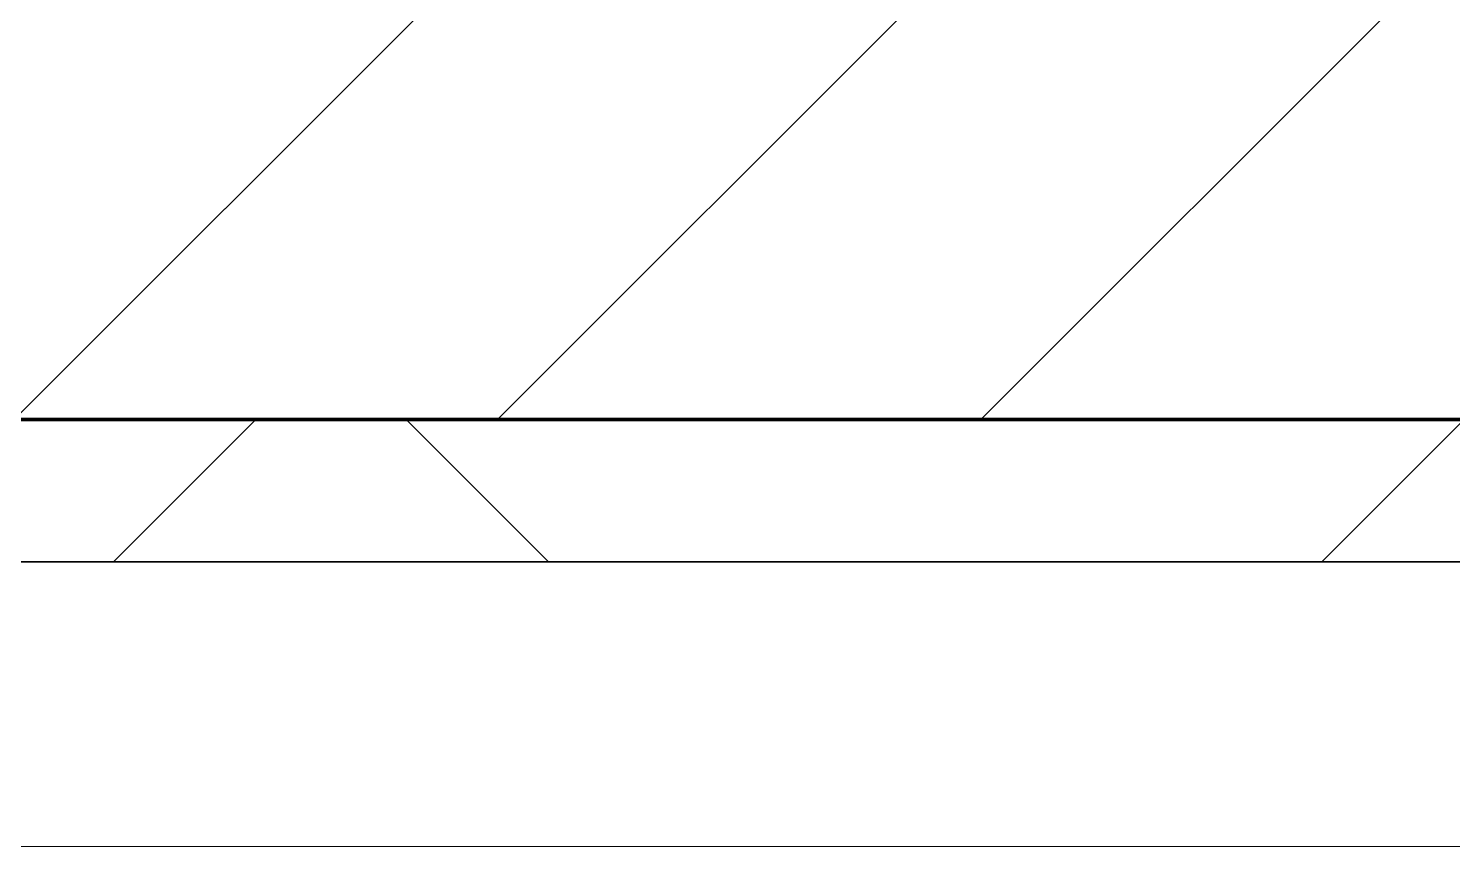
# Model space of a CAD drawing. Header units: millimetres. Extents: x -853228 to -774597, y -17231 to 22435.
# Drawn here: x -828057.4 to -827557.4, y 9794 to 10081.4 of the extents above; entities that cross this region are included whole.
import ezdxf

# ---------------------------------------------------------------- set-up
doc = ezdxf.new("R2010")
doc.units = ezdxf.units.MM
for name, color, linetype, lineweight in [('A-FLOR-E', 2, 'Continuous', 35), ('A-GLAZ-CURT', 2, 'Continuous', 9), ('A-WALL', 5, 'Continuous', 35), ('A-WALL-FNSH', 2, 'Continuous', 35), ('A-WALL-PATT', 1, 'Continuous', 35), ('WALL-E', 2, 'Continuous', 35)]:
    doc.layers.add(name, color=color, linetype=linetype, lineweight=lineweight)

# ---------------------------------------------------------------- blocks, each defined once
blk = doc.blocks.new('System Panel - DPA-AR_Metal Ceiling Rectangular Panel-16017999-4261-01 ENLARGED UPPER PLATFORM LEVEL - REFLECTED CEILING PLAN - SHEET 2')
at = {"layer": 'A-GLAZ-CURT'}
for p, q in [((-825954.98, 9794.02), (-828354.98, 9794.02)), ((-828354.98, 9794.02), (-825954.98, 9794.02))]:
    blk.add_line(p, q, dxfattribs=at)
blk = doc.blocks.new('PPLS-PP19_Custom Tile Pattern - Custom Tile Pattern-V40-4261-01 ENLARGED UPPER PLATFORM LEVEL - REFLECTED CEILING PLAN - SHEET 2')
at = {"layer": 'A-GLAZ-CURT'}
for p, q in [((-300, 0), (300, 0)), ((300, 0), (-300, 0)), ((195.99, 0), (213.31, 0)), ((213.31, 0), (195.99, 0)), ((230.06, 0), (300, 0)), ((-300, -50), (300, -50)), ((300, -50), (-300, -50))]:
    blk.add_line(p, q, dxfattribs=at)
for points, knots in [([(-36.78, 0), (-32.43, 0), (-19.22, 0), (8.83, 0), (43.36, 0), (70.92, 0), (82.12, 0), (83.66, 0)], [-6191.144455, -6191.144455, -6191.144455, -6191.144455, -5862.463379, -5340.621928, -4573.028122, -4094.177415, -3869.465285, -3869.465285, -3869.465285, -3869.465285]), ([(-30.52, 0), (-27.11, 0), (-17.83, 0), (5.99, 0), (22.06, 0), (37.44, 0), (45.92, 0), (57.76, 0), (64.47, 0), (72.74, 0), (75.22, 0), (76.03, 0), (76.21, 0)], [-2323.618664, -2323.618664, -2323.618664, -2323.618664, -2142.497158, -1716.209403, -1206.526904, -1089.329421, -901.315459, -753.071572, -495.328968, -421.953223, -334.951786, -290.452333, -290.452333, -290.452333, -290.452333]), ([(103.09, 0), (101.08, 0), (86.31, 0), (63.34, 0), (35.84, 0), (12, 0), (3.08, 0), (-1.67, 0), (-2.25, 0)], [-375.435014, -375.435014, -375.435014, -375.435014, -369.147452, -330.153101, -307.516438, -285.83788, -246.234814, -234.646884, -234.646884, -234.646884, -234.646884]), ([(114.39, 0), (114.2, 0), (112.08, 0), (105.42, 0), (92.38, 0), (85.59, 0), (74.4, 0), (62.26, 0), (51.85, 0), (43.81, 0), (29.53, 0), (20.67, 0), (18.85, 0), (18.16, 0)], [-8148.58938, -8148.58938, -8148.58938, -8148.58938, -8105.191388, -7723.759874, -7531.75727, -7135.649961, -6924.452779, -6738.82075, -6548.303034, -6314.283804, -6135.05769, -5972.647715, -5832.674503, -5832.674503, -5832.674503, -5832.674503]), ([(27.44, 0), (27.9, 0), (29.54, 0), (38.07, 0), (53.39, 0), (71.67, 0), (84.83, 0), (86.01, 0), (92.51, 0), (94.33, 0)], [-5037.309798, -5037.309798, -5037.309798, -5037.309798, -4887.603822, -4705.298446, -4353.683244, -3960.84581, -3759.045785, -3336.541051, -2783.776468, -2783.776468, -2783.776468, -2783.776468]), ([(136.44, 0), (121.66, 0), (86.93, 0), (51.16, 0), (31.18, 0)], [-106.750556, -106.750556, -106.750556, -106.750556, -59.610984, 0, 0, 0, 0]), ([(35.27, 0), (37.45, 0), (53.59, 0), (77.08, 0), (97.78, 0), (104.19, 0)], [-397.179196, -397.179196, -397.179196, -397.179196, -390.253598, -346.313304, -326.430061, -326.430061, -326.430061, -326.430061]), ([(76.63, 0), (74.8, 0), (67.65, 0), (53.66, 0), (41.36, 0), (35.48, 0)], [-3095.572228, -3095.572228, -3095.572228, -3095.572228, -2950.589685, -2634.532728, -2321.679171, -2321.679171, -2321.679171, -2321.679171]), ([(168.37, 0), (167.68, 0), (162.47, 0), (147.02, 0), (109.77, 0), (76.86, 0), (57.82, 0), (46.51, 0), (41.18, 0), (36.02, 0), (35.54, 0), (35.54, 0)], [-543.375029, -543.375029, -543.375029, -543.375029, -530.793311, -458.593899, -401.860199, -357.622665, -341.267687, -334.000314, -326.15566, -319.318397, -317.489778, -317.489778, -317.489778, -317.489778]), ([(36.12, 0), (39.41, 0), (49.68, 0), (71.92, 0), (92.61, 0), (103.43, 0), (104.2, 0)], [-131.801654, -131.801654, -131.801654, -131.801654, -118.513713, -97.899267, -63.759246, -61.137706, -61.137706, -61.137706, -61.137706]), ([(36.29, 0), (37.77, 0), (48.82, 0), (64.79, 0), (95.91, 0), (124.45, 0), (132.42, 0), (134.6, 0)], [-314.598523, -314.598523, -314.598523, -314.598523, -305.899624, -287.17622, -249.500363, -194.761443, -152.241002, -152.241002, -152.241002, -152.241002]), ([(76.22, 0), (75.58, 0), (73.64, 0), (71.05, 0), (70.61, 0)], [-193.634889, -193.634889, -193.634889, -193.634889, -31.537676, 0, 0, 0, 0]), ([(94.4, 0), (94.4, 0), (94.64, 0), (98.07, 0), (101.77, 0), (103.99, 0)], [-2348.345796, -2348.345796, -2348.345796, -2348.345796, -2310.419338, -2233.599744, -2120.972547, -2120.972547, -2120.972547, -2120.972547]), ([(104.19, 0), (105.48, 0), (110.92, 0), (120.79, 0), (139.94, 0), (163.31, 0), (185.23, 0), (193.62, 0), (194.69, 0), (194.79, 0)], [-2117.507247, -2117.507247, -2117.507247, -2117.507247, -2052.234781, -1843.028543, -1530.39897, -1095.004608, -529.74427, -295.064701, -265.121568, -265.121568, -265.121568, -265.121568]), ([(129.02, 0), (129.02, 0), (124.41, 0), (122.35, 0), (115.23, 0), (108.74, 0), (104.2, 0)], [-35.386604, -35.386604, -35.386604, -35.386604, -31.430235, -22.807238, -15.488593, -1.164774, -1.164774, -1.164774, -1.164774]), ([(104.5, 0), (115.69, 0), (127.02, 0), (138.28, 0), (138.53, 0)], [-326.108732, -326.108732, -326.108732, -326.108732, -291.370682, -290.5735, -290.5735, -290.5735, -290.5735]), ([(157.9, 0), (156.77, 0), (151.67, 0), (143.29, 0), (134.04, 0), (126.24, 0), (118.6, 0), (114.23, 0), (111.98, 0), (105.66, 0), (105.23, 0), (105.23, 0)], [-10292.955006, -10292.955006, -10292.955006, -10292.955006, -10098.273015, -9847.788484, -9677.714971, -9567.007022, -9453.21225, -9220.200448, -9012.77275, -8966.157302, -8929.495943, -8929.495943, -8929.495943, -8929.495943]), ([(105.26, 0), (105.52, 0), (111.01, 0), (112.65, 0), (113.59, 0)], [-8920.561005, -8920.561005, -8920.561005, -8920.561005, -8814.835624, -8577.462505, -8577.462505, -8577.462505, -8577.462505]), ([(105.27, 0), (111.32, 0), (118.06, 0), (128.63, 0), (128.95, 0)], [-59.909843, -59.909843, -59.909843, -59.909843, -39.050993, -35.895543, -35.895543, -35.895543, -35.895543]), ([(128.58, 0), (128.8, 0), (130.16, 0), (139.26, 0), (152.67, 0), (161.24, 0), (162.19, 0), (162.75, 0)], [-633.326174, -633.326174, -633.326174, -633.326174, -627.736123, -618.981161, -602.094757, -592.980799, -581.414464, -581.414464, -581.414464, -581.414464]), ([(137.1, 0), (136, 0), (133.64, 0), (129.87, 0), (129.11, 0)], [-670.405967, -670.405967, -670.405967, -670.405967, -651.020627, -640.742133, -640.742133, -640.742133, -640.742133]), ([(193.8, 0), (193.33, 0), (190.11, 0), (183.13, 0), (171, 0), (161.95, 0), (161.28, 0), (158.35, 0), (157.85, 0), (157.77, 0)], [-11665.349007, -11665.349007, -11665.349007, -11665.349007, -11565.880756, -11105.624034, -10839.086983, -10768.332124, -10666.779182, -10580.760289, -10550.278881, -10550.278881, -10550.278881, -10550.278881]), ([(300, 0), (286.53, 0), (254.22, 0), (207.11, 0), (177.41, 0), (159.34, 0), (158.33, 0), (158.3, 0)], [-285.253232, -285.253232, -285.253232, -285.253232, -244.693688, -187.987675, -143.776725, -129.632772, -123.352749, -123.352749, -123.352749, -123.352749]), ([(159.07, 0), (159.13, 0), (160.84, 0), (165.21, 0), (174.15, 0), (185.98, 0), (208.82, 0), (219.42, 0), (230.06, 0)], [-115.643202, -115.643202, -115.643202, -115.643202, -114.681583, -87.660824, -65.295536, -41.623857, -24.459831, 0, 0, 0, 0]), ([(162.75, 0), (165.4, 0), (170.91, 0), (172.61, 0), (172.61, 0)], [-111.264224, -111.264224, -111.264224, -111.264224, -56.742688, -19.085662, -19.085662, -19.085662, -19.085662]), ([(241, 0), (240.07, 0), (235.87, 0), (226.56, 0), (221.1, 0), (200.27, 0), (182.99, 0), (174.27, 0), (169.67, 0), (168.99, 0)], [-9463.29374, -9463.29374, -9463.29374, -9463.29374, -9406.094246, -9221.510254, -9016.44624, -8717.832359, -8253.978395, -8152.463617, -8069.855175, -8069.855175, -8069.855175, -8069.855175]), ([(215.22, 0), (214.62, 0), (210.55, 0), (203.98, 0), (187.54, 0), (175.3, 0), (169.49, 0)], [-203.825446, -203.825446, -203.825446, -203.825446, -198.527383, -184.406837, -162.427601, -142.916156, -142.916156, -142.916156, -142.916156]), ([(171.51, 0), (176.48, 0), (193.23, 0), (201.73, 0), (208.81, 0), (213.9, 0), (241.96, 0), (266.73, 0), (281.71, 0), (291.71, 0), (296.52, 0), (297.86, 0), (298.09, 0)], [-7971.819559, -7971.819559, -7971.819559, -7971.819559, -7784.112253, -7606.717214, -7289.299508, -7042.621073, -6582.165592, -6068.460911, -5766.029927, -5566.724884, -5280.360606, -5199.253518, -5199.253518, -5199.253518, -5199.253518]), ([(172.07, 0), (177.66, 0), (187.87, 0), (201.08, 0), (207.47, 0), (213.96, 0), (215.11, 0)], [-255.364076, -255.364076, -255.364076, -255.364076, -237.955587, -223.92608, -215.862851, -208.75215, -208.75215, -208.75215, -208.75215]), ([(242.06, 0), (236.31, 0), (226.37, 0), (219.94, 0), (219.02, 0)], [-11500.132987, -11500.132987, -11500.132987, -11500.132987, -11162.864862, -10856.732305, -10856.732305, -10856.732305, -10856.732305]), ([(219.9, 0), (220.86, 0), (226.82, 0), (236.93, 0), (242.1, 0)], [-10670.940496, -10670.940496, -10670.940496, -10670.940496, -10511.382485, -10034.399209, -10034.399209, -10034.399209, -10034.399209]), ([(247.1, 0), (246.76, 0), (245.63, 0), (243.59, 0), (242.21, 0)], [-9649.085549, -9649.085549, -9649.085549, -9649.085549, -9581.591397, -9489.12304, -9489.12304, -9489.12304, -9489.12304]), ([(300, 0), (288.22, 0), (268.61, 0), (249.23, 0), (242.41, 0)], [-12528.858583, -12528.858583, -12528.858583, -12528.858583, -11905.454923, -11507.003635, -11507.003635, -11507.003635, -11507.003635]), ([(242.54, 0), (243.55, 0), (245.31, 0), (246.54, 0), (246.96, 0)], [-10020.669166, -10020.669166, -10020.669166, -10020.669166, -9925.173265, -9834.877357, -9834.877357, -9834.877357, -9834.877357]), ([(284.76, 0), (284.76, 0), (285.09, 0), (287.47, 0), (293.59, 0), (297.76, 0), (300, 0)], [-4110.630118, -4110.630118, -4110.630118, -4110.630118, -4053.389046, -3959.664717, -3862.421465, -3746.95702, -3746.95702, -3746.95702, -3746.95702]), ([(297.38, 0), (295.84, 0), (291.62, 0), (285.38, 0), (284.87, 0)], [-4803.172655, -4803.172655, -4803.172655, -4803.172655, -4358.271401, -4143.037883, -4143.037883, -4143.037883, -4143.037883])]:
    blk.add_open_spline(points, degree=3, knots=knots, dxfattribs=at)
for points in [[(80.35, 0), (79.57, 0), (78.27, 0), (76.63, 0)], [(84.06, 0), (83.48, 0), (82.41, 0), (81.72, 0)], [(168.74, 0), (168.74, 0), (169.81, 0), (171.51, 0)], [(195.11, 0), (194.91, 0), (194.44, 0), (193.8, 0)]]:
    blk.add_open_spline(points, degree=3, dxfattribs=at)
blk = doc.blocks.new('PPLS-PP19_Custom Tile Pattern - Custom Tile Pattern-V41-4261-01 ENLARGED UPPER PLATFORM LEVEL - REFLECTED CEILING PLAN - SHEET 2')
at = {"layer": 'A-GLAZ-CURT'}
for p, q in [((-300, 0), (300, 0)), ((300, 0), (-300, 0)), ((-293.07, 0), (-275.75, 0)), ((-275.75, 0), (-293.07, 0)), ((-222.32, 0), (-220.73, 0)), ((-220.73, 0), (-222.32, 0)), ((-220.09, 0), (-205, 0)), ((-205, 0), (-220.09, 0)), ((-300, -50), (300, -50)), ((300, -50), (-300, -50))]:
    blk.add_line(p, q, dxfattribs=at)
at = {"layer": 'A-GLAZ-CURT', "flags": 128}
for points in [[(-300, 0), (-291.56, 0), (-283.3, 0), (-275.2, 0), (-267.26, 0), (-259.45, 0), (-251.77, 0), (-244.2, 0), (-236.74, 0), (-229.36, 0), (-222.06, 0), (-214.83, 0), (-207.71, 0), (-200.76, 0), (-194.02, 0), (-187.54, 0), (-181.38, 0), (-175.58, 0), (-170.25, 0), (-165.64, 0), (-162.01, 0), (-159.53, 0), (-157.46, 0), (-154.52, 0), (-149.42, 0), (-141.84, 0), (-132.81, 0), (-126.08, 0)], [(-151.11, 0), (-155.53, 0), (-160.27, 0), (-164.95, 0), (-169.65, 0), (-174.47, 0), (-179.49, 0), (-184.81, 0), (-190.44, 0), (-196.37, 0), (-202.58, 0), (-209.04, 0), (-215.73, 0), (-222.63, 0), (-229.72, 0), (-236.97, 0), (-244.39, 0), (-251.96, 0), (-259.67, 0), (-267.51, 0), (-275.48, 0), (-283.55, 0), (-291.73, 0), (-300, 0)], [(-125.17, 0), (-128.55, 0), (-134.16, 0), (-140.03, 0), (-145.5, 0), (-150.63, 0)]]:
    blk.add_lwpolyline(points, dxfattribs=at)
at = {"layer": 'A-GLAZ-CURT'}
for points, knots in [([(-300, 0), (-284.65, 0), (-256.19, 0), (-231.39, 0), (-220.39, 0)], [-5323.127839, -5323.127839, -5323.127839, -5323.127839, -4502.809032, -3770.548886, -3770.548886, -3770.548886, -3770.548886]), ([(-220.62, 0), (-239.79, 0), (-265.24, 0), (-294.48, 0), (-300, 0)], [-14989.627579, -14989.627579, -14989.627579, -14989.627579, -13729.592194, -13439.944408, -13439.944408, -13439.944408, -13439.944408]), ([(-150.92, 0), (-151.03, 0), (-153, 0), (-158.72, 0), (-174.02, 0), (-185.59, 0), (-209.77, 0), (-232.01, 0), (-255.22, 0), (-262.59, 0), (-264.9, 0), (-265.4, 0)], [-2490.641978, -2490.641978, -2490.641978, -2490.641978, -2477.344047, -2237.412286, -2029.680487, -1755.085331, -1400.429864, -858.079193, -543.655514, -208.940337, 0, 0, 0, 0]), ([(-258.6, 0), (-257.91, 0), (-254.26, 0), (-241.25, 0), (-228.95, 0), (-221.55, 0), (-221.12, 0)], [-5722.54675, -5722.54675, -5722.54675, -5722.54675, -5657.471696, -5413.335975, -5017.494783, -4992.826024, -4992.826024, -4992.826024, -4992.826024]), ([(-220.15, 0), (-221.05, 0), (-224.51, 0), (-231.26, 0), (-233.46, 0), (-234, 0)], [-1024.367943, -1024.367943, -1024.367943, -1024.367943, -978.033455, -846.069444, -682.911962, -682.911962, -682.911962, -682.911962]), ([(-233.49, 0), (-233.44, 0), (-232.38, 0), (-230.74, 0), (-225.3, 0), (-223.63, 0)], [-455.274641, -455.274641, -455.274641, -455.274641, -440.605512, -119.536984, 0, 0, 0, 0]), ([(-220.04, 0), (-204.1, 0), (-180.03, 0), (-158.88, 0), (-151.1, 0)], [-3762.71077, -3762.71077, -3762.71077, -3762.71077, -2700.551212, -1998.330822, -1998.330822, -1998.330822, -1998.330822]), ([(-82.28, 0), (-82.47, 0), (-96.21, 0), (-134.08, 0), (-185.92, 0), (-218.07, 0), (-220.04, 0)], [-18960.690703, -18960.690703, -18960.690703, -18960.690703, -18935.241197, -17136.203329, -15131.813646, -15002.332627, -15002.332627, -15002.332627, -15002.332627]), ([(-133.82, 0), (-135.51, 0), (-137.8, 0), (-149.31, 0), (-162.01, 0), (-177.91, 0), (-198.54, 0), (-212.37, 0), (-220.04, 0)], [-2731.647847, -2731.647847, -2731.647847, -2731.647847, -2418.507304, -2308.929706, -2113.765672, -1763.376603, -1422.553702, -1026.199502, -1026.199502, -1026.199502, -1026.199502]), ([(-219.1, 0), (-216.96, 0), (-211.88, 0), (-200.2, 0), (-185.8, 0), (-171.77, 0), (-158.7, 0), (-157.22, 0)], [-4954.41967, -4954.41967, -4954.41967, -4954.41967, -4832.723979, -4666.091899, -4349.945572, -4000.813434, -3840.635403, -3840.635403, -3840.635403, -3840.635403]), ([(-218.99, 0), (-215.7, 0), (-204.39, 0), (-188.58, 0), (-169.02, 0), (-157.93, 0), (-152.01, 0)], [-5362.123552, -5362.123552, -5362.123552, -5362.123552, -5161.076232, -4739.070012, -4465.409639, -4149.119819, -4149.119819, -4149.119819, -4149.119819]), ([(-151.09, 0), (-145.61, 0), (-136.61, 0), (-127.33, 0), (-124.19, 0), (-123.43, 0), (-123.28, 0)], [-4132.859055, -4132.859055, -4132.859055, -4132.859055, -3839.893365, -3647.167523, -3488.92562, -3439.852845, -3439.852845, -3439.852845, -3439.852845]), ([(-151.06, 0), (-150.06, 0), (-147.11, 0), (-143.57, 0), (-138.62, 0)], [-3456.571863, -3456.571863, -3456.571863, -3456.571863, -3371.022232, -3227.460399, -3227.460399, -3227.460399, -3227.460399]), ([(-151.03, 0), (-140.01, 0), (-124.96, 0), (-110.8, 0), (-99.5, 0), (-91.46, 0)], [-1996.172939, -1996.172939, -1996.172939, -1996.172939, -1002.059161, -460.363443, 0, 0, 0, 0]), ([(-118.78, 0), (-121.86, 0), (-126.28, 0), (-136.96, 0), (-147.46, 0), (-150.03, 0), (-150.57, 0)], [-5938.474035, -5938.474035, -5938.474035, -5938.474035, -5700.061948, -5508.838257, -5298.784692, -5196.16478, -5196.16478, -5196.16478, -5196.16478]), ([(-150.34, 0), (-150.07, 0), (-147.75, 0), (-142.6, 0), (-127.26, 0), (-107.3, 0), (-90.42, 0), (-75.26, 0), (-68.41, 0), (-65.12, 0), (-63.63, 0)], [-4948.728362, -4948.728362, -4948.728362, -4948.728362, -4883.323924, -4440.880425, -4054.690705, -3793.097032, -3402.597032, -3144.956779, -3050.982048, -2969.237017, -2969.237017, -2969.237017, -2969.237017]), ([(-137.88, 0), (-140.56, 0), (-147.2, 0), (-147.65, 0), (-150.23, 0)], [-3187.727384, -3187.727384, -3187.727384, -3187.727384, -2919.378265, -2523.617513, -2523.617513, -2523.617513, -2523.617513]), ([(-26.75, 0), (-27.82, 0), (-36.18, 0), (-53.55, 0), (-78.2, 0), (-110.94, 0), (-130.52, 0), (-147.74, 0), (-149.07, 0)], [-8718.362214, -8718.362214, -8718.362214, -8718.362214, -8532.293389, -8073.216054, -7508.296369, -7004.680444, -6449.282163, -6277.220794, -6277.220794, -6277.220794, -6277.220794]), ([(-148.23, 0), (-146.94, 0), (-140.15, 0), (-137.28, 0), (-133.93, 0), (-128.78, 0), (-126.5, 0)], [-6162.058746, -6162.058746, -6162.058746, -6162.058746, -6017.569127, -5560.701257, -5364.112219, -5231.017328, -5231.017328, -5231.017328, -5231.017328]), ([(-86.16, 0), (-91.37, 0), (-104.13, 0), (-122.65, 0), (-139.03, 0), (-146.11, 0), (-146.95, 0)], [-1681.3698, -1681.3698, -1681.3698, -1681.3698, -1374.161226, -945.742622, -741.901385, -489.130243, -489.130243, -489.130243, -489.130243]), ([(-146.69, 0), (-146.59, 0), (-145.49, 0), (-135.69, 0), (-128.29, 0), (-125.15, 0)], [-420.34245, -420.34245, -420.34245, -420.34245, -406.956646, -290.263673, 0, 0, 0, 0]), ([(-127.41, 0), (-131.63, 0), (-133.16, 0), (-134.09, 0), (-134.15, 0)], [-8540.990293, -8540.990293, -8540.990293, -8540.990293, -8266.114998, -8246.473386, -8246.473386, -8246.473386, -8246.473386]), ([(-134.15, 0), (-133.32, 0), (-130.31, 0), (-117.33, 0), (-92.04, 0), (-74.02, 0), (-62.74, 0), (-60.36, 0), (-59.97, 0)], [-7657.439573, -7657.439573, -7657.439573, -7657.439573, -7293.749979, -6839.55839, -6236.997189, -5713.340575, -5140.470607, -5006.787413, -5006.787413, -5006.787413, -5006.787413]), ([(-120.13, 0), (-120.14, 0), (-120.24, 0), (-121.3, 0), (-129.25, 0), (-133.82, 0)], [-2933.992132, -2933.992132, -2933.992132, -2933.992132, -2920.575025, -2840.280255, -2731.647847, -2731.647847, -2731.647847, -2731.647847]), ([(-113.43, 0), (-113.44, 0), (-113.96, 0), (-119.73, 0), (-125.43, 0), (-127.03, 0), (-127.41, 0)], [-328.499627, -328.499627, -328.499627, -328.499627, -282.672656, -98.539552, -24.539552, 0, 0, 0, 0]), ([(-126.5, 0), (-122.44, 0), (-108.71, 0), (-86.68, 0), (-63.44, 0), (-54.4, 0), (-48.53, 0), (-30.79, 0), (-18.03, 0), (8.61, 0), (15.02, 0), (22.91, 0), (31, 0), (39.04, 0), (51.19, 0), (58.74, 0), (61.34, 0), (61.45, 0)], [-5231.017328, -5231.017328, -5231.017328, -5231.017328, -4994.692869, -4542.524482, -4008.285538, -3689.699207, -3546.54457, -3315.260113, -2864.387349, -2439.246196, -2084.094819, -1956.422387, -1818.904206, -1645.594513, -1443.202566, -1228.752106, -1120.932285, -1120.932285, -1120.932285, -1120.932285]), ([(-125.15, 0), (-124.93, 0), (-121.96, 0), (-113.01, 0), (-98.9, 0), (-85.29, 0), (-71.67, 0), (-65.93, 0), (-65.07, 0)], [-3362.7396, -3362.7396, -3362.7396, -3362.7396, -3342.215224, -3074.362186, -2902.289527, -2605.247022, -2322.099534, -2241.8264, -2241.8264, -2241.8264, -2241.8264]), ([(-122.08, 0), (-122.01, 0), (-121.69, 0), (-121.2, 0), (-120.88, 0)], [-3136.336417, -3136.336417, -3136.336417, -3136.336417, -3110.304437, -3035.164275, -3035.164275, -3035.164275, -3035.164275]), ([(-36.33, 0), (-36.43, 0), (-37.27, 0), (-45.02, 0), (-46.13, 0), (-60.59, 0), (-81.23, 0), (-99.51, 0), (-114.02, 0), (-117.28, 0), (-118.78, 0)], [-1855.773136, -1855.773136, -1855.773136, -1855.773136, -1810.870157, -1672.078046, -1405.135169, -1060.00838, -740.068933, -229.489605, -116.330425, 0, 0, 0, 0]), ([(-117.74, 0), (-117.19, 0), (-114.78, 0), (-113.43, 0), (-113.43, 0)], [-821.249067, -821.249067, -821.249067, -821.249067, -394.672656, -330.879064, -330.879064, -330.879064, -330.879064]), ([(-36.62, 0), (-36.62, 0), (-40.35, 0), (-44.32, 0), (-58.97, 0), (-85.2, 0), (-107.61, 0), (-116.56, 0), (-117.56, 0)], [-4069.478503, -4069.478503, -4069.478503, -4069.478503, -3858.647035, -3538.256648, -2842.901703, -2193.204658, -1433.981041, -985.49888, -985.49888, -985.49888, -985.49888]), ([(-115.82, 0), (-114.96, 0), (-110.41, 0), (-96.78, 0), (-71.33, 0), (-43.74, 0), (-21.28, 0), (-13.68, 0)], [-5724.064692, -5724.064692, -5724.064692, -5724.064692, -5430.283136, -5103.229623, -4799.173296, -4065.652676, -3653.658314, -3653.658314, -3653.658314, -3653.658314]), ([(-13.25, 0), (-18.02, 0), (-27, 0), (-40, 0), (-56.24, 0), (-75.59, 0), (-94, 0), (-112.01, 0), (-114.94, 0), (-115.63, 0)], [-2418.688575, -2418.688575, -2418.688575, -2418.688575, -2125.455881, -1792.521578, -1466.981642, -1208.454564, -789.402658, -501.969187, -243.577221, -243.577221, -243.577221, -243.577221]), ([(-91.46, 0), (-90.09, 0), (-84.7, 0), (-77.43, 0), (-72.73, 0), (-72.64, 0), (-72.64, 0)], [-19832.387487, -19832.387487, -19832.387487, -19832.387487, -19753.885894, -19541.04734, -19478.625389, -19471.062469, -19471.062469, -19471.062469, -19471.062469]), ([(-82.98, 0), (-82.93, 0), (-82.24, 0), (-76.14, 0), (-62.97, 0), (-48.14, 0), (-36.49, 0), (-33.57, 0), (-29.94, 0), (-28.57, 0)], [-1361.574077, -1361.574077, -1361.574077, -1361.574077, -1353.722004, -1274.333717, -1073.56893, -651.549973, -296.515819, -83.513472, 0, 0, 0, 0]), ([(-63.96, 0), (-64.13, 0), (-71.15, 0), (-78.01, 0), (-82.16, 0)], [-2171.769325, -2171.769325, -2171.769325, -2171.769325, -2007.031671, -1760.369617, -1760.369617, -1760.369617, -1760.369617]), ([(-29.03, 0), (-33.97, 0), (-43.74, 0), (-56.37, 0), (-71.66, 0), (-77.19, 0), (-81.21, 0), (-82.06, 0)], [-2680.714891, -2680.714891, -2680.714891, -2680.714891, -2413.671296, -2161.752162, -2006.592567, -1646.621388, -1501.200339, -1501.200339, -1501.200339, -1501.200339]), ([(-66.39, 0), (-66.39, 0), (-63.63, 0), (-53.63, 0), (-34.42, 0), (-29.82, 0), (-29.19, 0)], [-2493.31794, -2493.31794, -2493.31794, -2493.31794, -2315.303971, -1809.437387, -963.711516, -666.19313, -666.19313, -666.19313, -666.19313]), ([(31.18, 0), (25.97, 0), (11.99, 0), (-16.92, 0), (-47.42, 0), (-65.77, 0), (-66.37, 0), (-66.38, 0)], [-4496.803627, -4496.803627, -4496.803627, -4496.803627, -4222.080604, -3745.412743, -2981.410125, -2542.574734, -2498.224237, -2498.224237, -2498.224237, -2498.224237]), ([(-63.63, 0), (-61.49, 0), (-57.39, 0), (-54.49, 0), (-45.2, 0), (-40.79, 0), (-40.46, 0), (-40.44, 0)], [-2969.237017, -2969.237017, -2969.237017, -2969.237017, -2851.217951, -2734.127174, -2474.780881, -2410.990208, -2350.645972, -2350.645972, -2350.645972, -2350.645972]), ([(-58.83, 0), (-58.37, 0), (-57.29, 0), (-54.23, 0), (-46.33, 0), (-42.62, 0), (-41.76, 0)], [-4859.52896, -4859.52896, -4859.52896, -4859.52896, -4680.891996, -4469.85053, -4321.566175, -4270.495146, -4270.495146, -4270.495146, -4270.495146]), ([(-51.83, 0), (-51.83, 0), (-51.78, 0), (-47.4, 0), (-46.01, 0), (-40.22, 0), (-36.78, 0)], [-632.814994, -632.814994, -632.814994, -632.814994, -627.965721, -508.377888, -260.442412, 0, 0, 0, 0]), ([(-14.25, 0), (-16.68, 0), (-23.65, 0), (-32.81, 0), (-44.85, 0), (-51.43, 0), (-51.79, 0)], [-1418.803938, -1418.803938, -1418.803938, -1418.803938, -1290.787923, -1039.307308, -819.71621, -644.910881, -644.910881, -644.910881, -644.910881]), ([(-41.76, 0), (-39.9, 0), (-37.72, 0), (-36.92, 0), (-36.77, 0)], [-4270.495146, -4270.495146, -4270.495146, -4270.495146, -4161.040818, -4106.245333, -4106.245333, -4106.245333, -4106.245333]), ([(-36.78, 0), (-32.43, 0), (-24.59, 0), (-16.21, 0), (-13.22, 0)], [-6191.144455, -6191.144455, -6191.144455, -6191.144455, -5862.463379, -5686.301361, -5686.301361, -5686.301361, -5686.301361]), ([(-36.29, 0), (-36.29, 0), (-34.66, 0), (-28.88, 0), (-26.95, 0), (-26.54, 0)], [-9150.272121, -9150.272121, -9150.272121, -9150.272121, -9057.163041, -8919.836787, -8834.607043, -8834.607043, -8834.607043, -8834.607043]), ([(30.82, 0), (29.27, 0), (20.14, 0), (3.54, 0), (-16.58, 0), (-34.76, 0), (-36.04, 0)], [-10462.034656, -10462.034656, -10462.034656, -10462.034656, -10363.088938, -9884.23066, -9424.652049, -9182.880979, -9182.880979, -9182.880979, -9182.880979]), ([(-33.34, 0), (-33.34, 0), (-32.93, 0), (-31.16, 0), (-30.52, 0)], [-2415.024266, -2415.024266, -2415.024266, -2415.024266, -2357.633367, -2323.618664, -2323.618664, -2323.618664, -2323.618664]), ([(-13.22, 0), (-14.96, 0), (-22.2, 0), (-30.57, 0), (-31.82, 0), (-32, 0)], [-3087.172427, -3087.172427, -3087.172427, -3087.172427, -2994.501669, -2698.150104, -2614.070998, -2614.070998, -2614.070998, -2614.070998]), ([(-30.76, 0), (-30.73, 0), (-29.99, 0), (-23.47, 0), (-15.75, 0), (-15.19, 0)], [-54176.191683, -54176.191683, -54176.191683, -54176.191683, -54157.274271, -53749.15266, -53717.791567, -53717.791567, -53717.791567, -53717.791567]), ([(-30.52, 0), (-27.11, 0), (-17.83, 0), (5.99, 0), (22.06, 0), (37.44, 0), (45.92, 0), (57.76, 0), (64.47, 0), (72.74, 0), (75.22, 0), (76.03, 0), (76.21, 0)], [-2323.618664, -2323.618664, -2323.618664, -2323.618664, -2142.497158, -1716.209403, -1206.526904, -1089.329421, -901.315459, -753.071572, -495.328968, -421.953223, -334.951786, -290.452333, -290.452333, -290.452333, -290.452333]), ([(-14.24, 0), (-15.46, 0), (-18.71, 0), (-25.97, 0), (-29.52, 0), (-30.21, 0)], [-55092.991915, -55092.991915, -55092.991915, -55092.991915, -54789.006179, -54461.685999, -54290.791712, -54290.791712, -54290.791712, -54290.791712]), ([(-13.21, 0), (-14.43, 0), (-19.57, 0), (-24.92, 0), (-29.03, 0)], [-2973.894199, -2973.894199, -2973.894199, -2973.894199, -2903.012179, -2680.714891, -2680.714891, -2680.714891, -2680.714891]), ([(-28.98, 0), (-28.66, 0), (-27.39, 0), (-24.45, 0), (-22.56, 0)], [-166.548282, -166.548282, -166.548282, -166.548282, -102.06493, 0, 0, 0, 0]), ([(-28.57, 0), (-26.93, 0), (-20.87, 0), (-16.37, 0), (-13.23, 0)], [-5361.429781, -5361.429781, -5361.429781, -5361.429781, -5261.36855, -5077.711674, -5077.711674, -5077.711674, -5077.711674])]:
    blk.add_open_spline(points, degree=3, knots=knots, dxfattribs=at)
for points in [[(-223.63, 0), (-222.53, 0), (-221.35, 0), (-220.1, 0)], [(-152.35, 0), (-151.95, 0), (-151.54, 0), (-151.1, 0)], [(-82.61, 0), (-83.79, 0), (-84.97, 0), (-86.16, 0)], [(-72.93, 0), (-75.36, 0), (-78.59, 0), (-82.15, 0)], [(-39.84, 0), (-39.08, 0), (-38.11, 0), (-37.36, 0)]]:
    blk.add_open_spline(points, degree=3, dxfattribs=at)
blk = doc.blocks.new('*U470')
at = {"layer": 'A-GLAZ-CURT', "rotation": 180}
for name, p in [('PPLS-PP19_Custom Tile Pattern - Custom Tile Pattern-V41-4261-01 ENLARGED UPPER PLATFORM LEVEL - REFLECTED CEILING PLAN - SHEET 2', (-26400, 6315)), ('PPLS-PP19_Custom Tile Pattern - Custom Tile Pattern-V40-4261-01 ENLARGED UPPER PLATFORM LEVEL - REFLECTED CEILING PLAN - SHEET 2', (-25800, 6315))]:
    blk.add_blockref(name, p, dxfattribs=at)
at = {"layer": 'A-GLAZ-CURT'}
blk.add_blockref('System Panel - DPA-AR_Metal Ceiling Rectangular Panel-16017999-4261-01 ENLARGED UPPER PLATFORM LEVEL - REFLECTED CEILING PLAN - SHEET 2', (801682.37, -3579.02), dxfattribs=at)

msp = doc.modelspace()

# ---------------------------------------------------------------- hatches: boundary and pattern name
at = {"layer": 'A-WALL-PATT', "lineweight": 9}
h = msp.add_hatch(dxfattribs=at)
h.set_pattern_fill('FP_2', color=256, style=0, pattern_type=2)
h.set_pattern_definition([(45, (0, 0), (-84.852814, 84.852814), [])])
h.paths.add_polyline_path([(-817027.49, 9944.02), (-817027.49, 10144.02), (-832907.37, 10144.02), (-832907.37, 9944.02), (-818486.1, 9944.02)])
h.paths.add_polyline_path([(-834957.37, 9944.02), (-834507.37, 9944.02), (-834507.37, 10144.02), (-834957.37, 10144.02), (-834957.37, 10044.02)])
h = msp.add_hatch(dxfattribs=at)
h.set_pattern_fill('FP_5', color=256, style=0, pattern_type=2)
h.set_pattern_definition([(45, (0, 0), (-212.13203, 212.13203), []), (135, (0, 0), (-212.13203, -212.13203), [])])
h.paths.add_polyline_path([(-820830.35, 9894.02), (-820830.35, 9944.02), (-832907.37, 9944.02), (-832907.37, 9894.02), (-822898.45, 9894.02)])
h.paths.add_polyline_path([(-834507.37, 9894.02), (-834507.37, 9944.02), (-834757.37, 9944.02), (-834757.37, 9894.02), (-834707.37, 9894.02)])

# ---------------------------------------------------------------- linework, layer by layer
at = {"layer": 'A-FLOR-E'}
for p, q in [((-828382.37, 9944.02), (-827182.37, 9944.02)), ((-827182.37, 9944.02), (-828382.37, 9944.02))]:
    msp.add_line(p, q, dxfattribs=at)
at = {"layer": 'A-WALL', "color": 7, "lineweight": 70}
for p, q in [((-820830.35, 9944.02), (-832907.37, 9944.02)), ((-832907.37, 9944.02), (-820830.35, 9944.02))]:
    msp.add_line(p, q, dxfattribs=at)
at = {"layer": 'A-WALL-FNSH', "color": 250}
msp.add_line((-820830.35, 9894.02), (-832907.37, 9894.02), dxfattribs=at)
at = {"layer": 'WALL-E'}
for p, q in [((-830592.54, 9944.02), (-820407.37, 9944.02)), ((-820407.37, 9944.02), (-828482.37, 9944.02))]:
    msp.add_line(p, q, dxfattribs=at)

# ---------------------------------------------------------------- block references
msp.add_blockref('*U470', (-801682.37, 3579.02))

doc.saveas('drawing.dxf')
